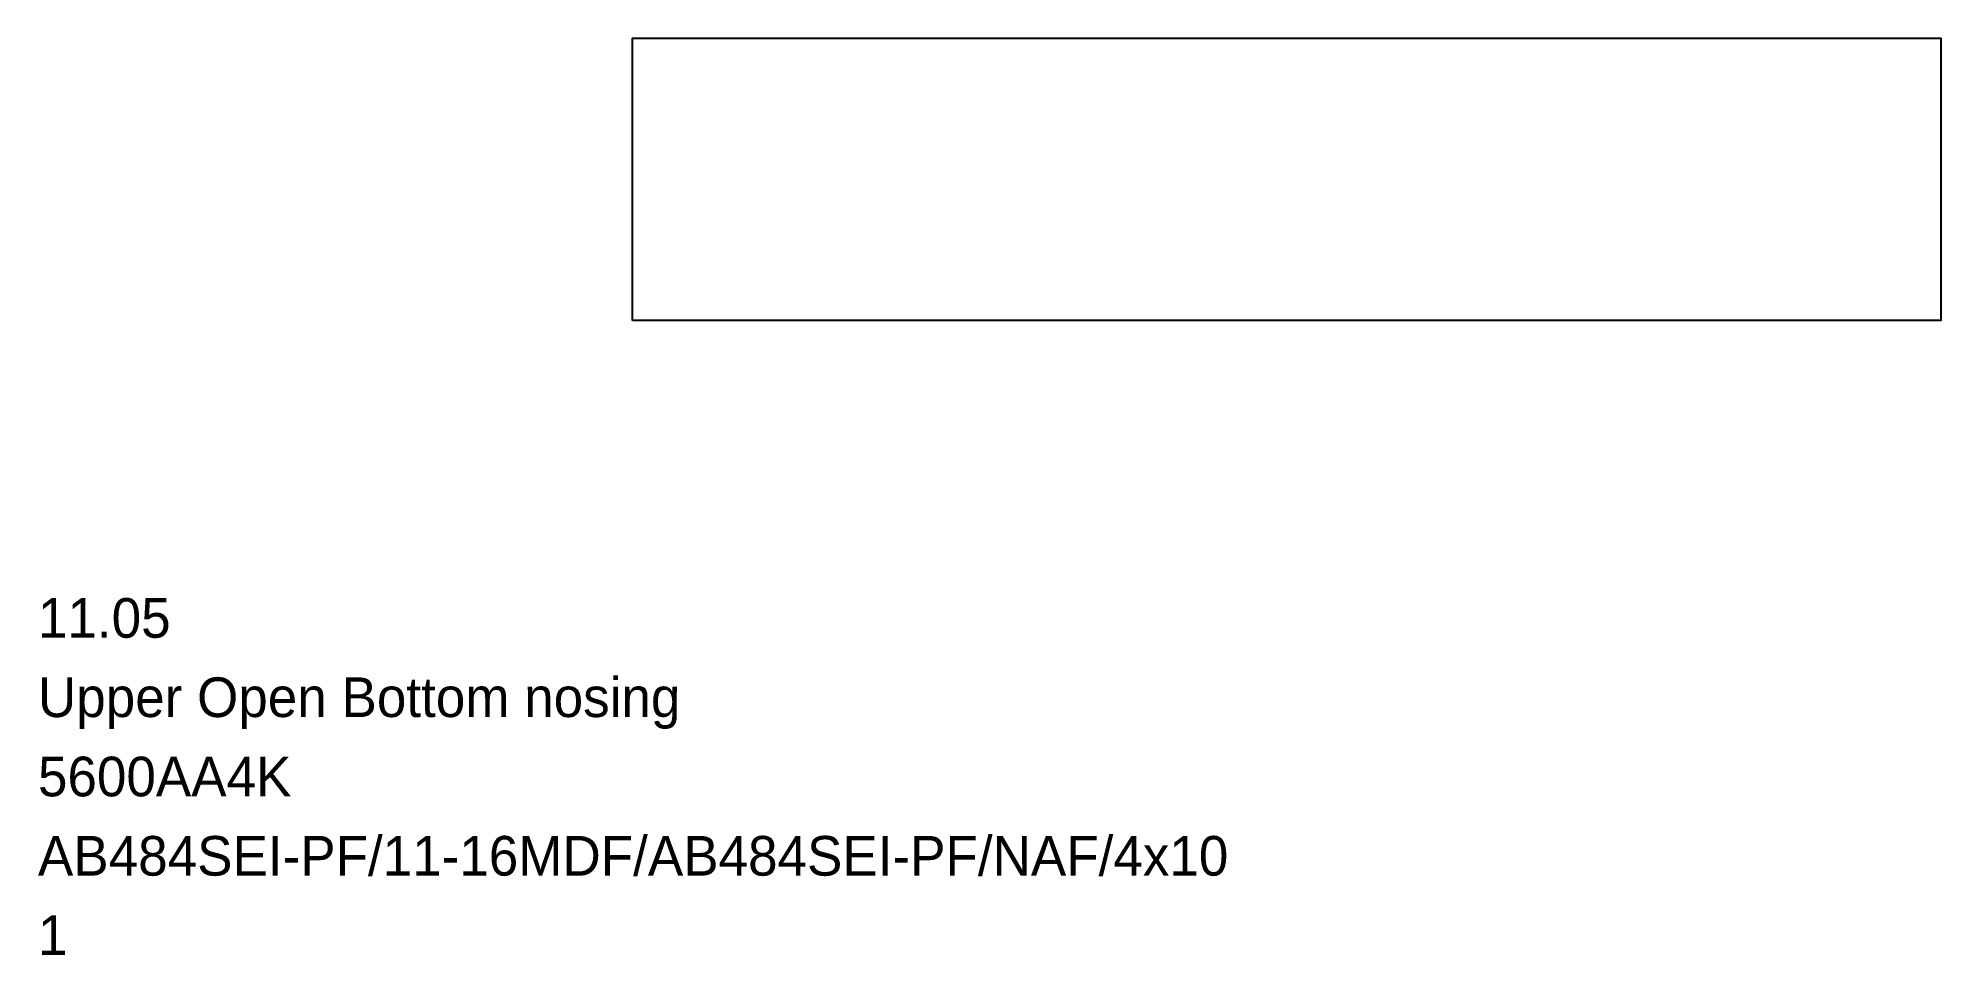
# Model space of a CAD drawing. Header units: metres. Extents: x -7.5 to 16.5, y -8 to 3.6.
import ezdxf

# ---------------------------------------------------------------- set-up
doc = ezdxf.new("R2010")
doc.units = ezdxf.units.M

msp = doc.modelspace()

# ---------------------------------------------------------------- linework, layer by layer
at = {"layer": 'BORDER_Z0P75', "color": 7}
msp.add_lwpolyline([(0, 0), (0, 3.5625), (16.5, 3.5625), (16.5, 0)], close=True, dxfattribs=at)

# ---------------------------------------------------------------- texts
at = {"layer": 'DESCRIPTION', "color": 1}
msp.add_text('Upper Open Bottom nosing', height=0.5, dxfattribs=at).set_placement((-7.5, -5))
at = {"layer": 'FILENAME', "color": 1}
msp.add_text('5600AA4K', height=0.5, dxfattribs=at).set_placement((-7.5, -6))
at = {"layer": 'ITEMNUMBER', "color": 1}
msp.add_text('11.05', height=0.5, dxfattribs=at).set_placement((-7.5, -4))
at = {"layer": 'MATERIALNAME', "color": 1}
msp.add_text('AB484SEI-PF/11-16MDF/AB484SEI-PF/NAF/4x10', height=0.5, dxfattribs=at).set_placement((-7.5, -7))
at = {"layer": 'Qty', "color": 1}
msp.add_text('1', height=0.5, dxfattribs=at).set_placement((-7.5, -8))

doc.saveas('drawing.dxf')
